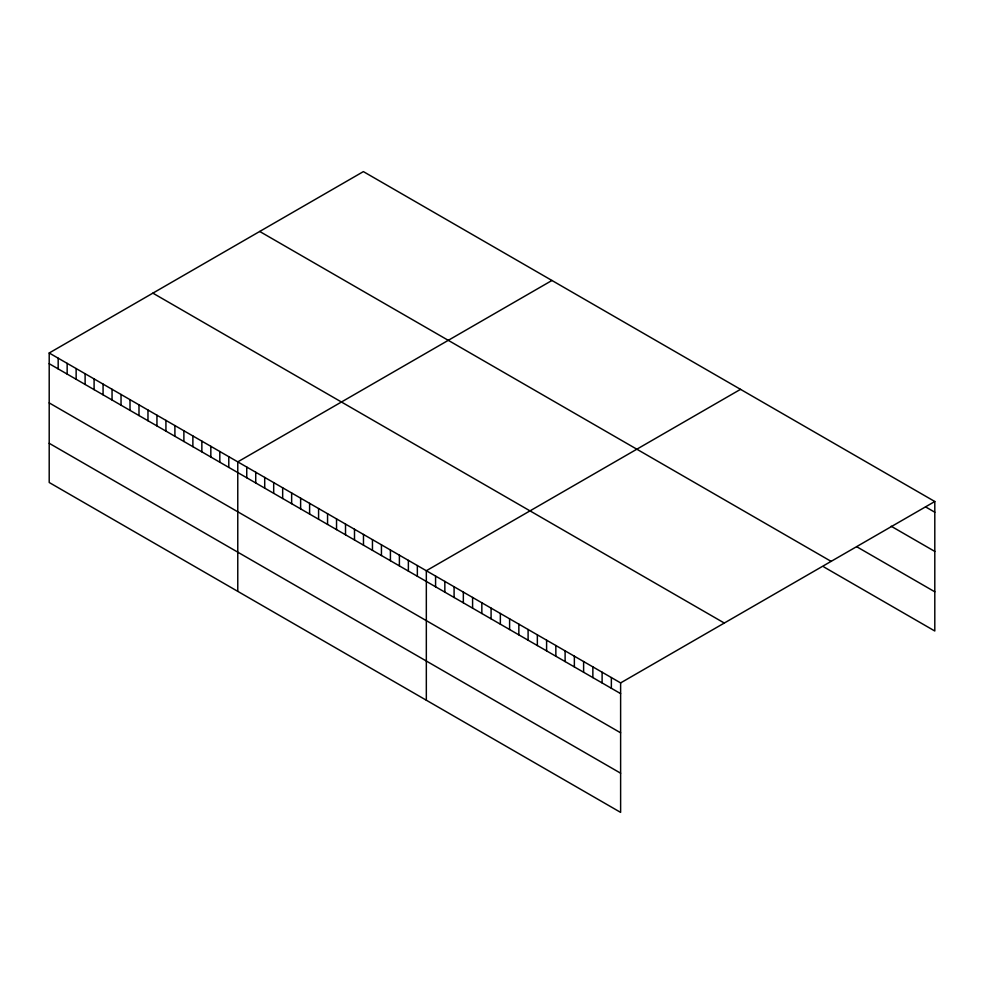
<?xml version="1.0" encoding="UTF-8"?>
<svg xmlns="http://www.w3.org/2000/svg" width="984" height="984" viewBox="0 0 984 984"><rect width="100%" height="100%" fill="white"/><g stroke="black" fill="none" stroke-linecap="round" stroke-linejoin="round"><path stroke-width="1.48" d="M49.2 352.998L620.621 682.908L620.621 812.39L49.2 482.492L49.2 352.998L363.379 171.61L934.8 501.508L934.8 631.002L823.78 566.907M551.95 280.477L237.771 461.865L237.771 591.359M740.521 389.344L426.33 570.732L426.33 700.227M620.621 682.908L934.8 501.508M925.55 506.883L934.8 512.221M891.184 526.243L934.8 551.421M856.818 546.784L934.8 591.802M259.702 231.461L831.123 561.372M152.877 293.146L724.298 623.044M49.2 363.711L620.621 693.622M49.2 402.911L620.621 732.809M49.2 443.292L620.621 773.203M611.359 677.558L611.359 688.283M602.11 672.22L602.11 682.933M592.86 666.881L592.86 677.595M583.61 661.543L583.61 672.256M574.361 656.193L574.361 666.918M565.111 650.854L565.111 661.568M555.849 645.516L555.849 656.23M546.6 640.178L546.6 650.891M537.35 634.828L537.35 645.553M528.101 629.489L528.101 640.203M518.851 624.151L518.851 634.864M509.601 618.813L509.601 629.526M500.352 613.462L500.352 624.188M491.09 608.124L491.09 618.838M481.84 602.786L481.84 613.499M472.591 597.448L472.591 608.161M463.341 592.097L463.341 602.823M454.091 586.759L454.091 597.472M444.842 581.421L444.842 592.134M435.58 576.083L435.58 586.796M417.351 565.554L417.351 576.267M408.372 560.363L408.372 571.089M399.393 555.185L399.393 565.898M390.414 549.995L390.414 560.72M381.435 544.816L381.435 555.529M372.456 539.626L372.456 550.351M363.477 534.447L363.477 545.161M354.498 529.257L354.498 539.982M345.519 524.078L345.519 534.792M336.54 518.9L336.54 529.613M327.561 513.709L327.561 524.423M318.582 508.531L318.582 519.245M309.603 503.341L309.603 514.054M300.624 498.162L300.624 508.876M291.645 492.972L291.645 503.685M282.666 487.793L282.666 498.507M273.687 482.603L273.687 493.316M264.708 477.424L264.708 488.138M255.729 472.234L255.729 482.947M246.75 467.056L246.75 477.769M228.792 456.687L228.792 467.4M219.813 451.496L219.813 462.209M210.834 446.318L210.834 457.031M201.855 441.127L201.855 451.853M192.876 435.949L192.876 446.662M183.885 430.758L183.885 441.484M174.906 425.58L174.906 436.293M165.927 420.389L165.927 431.115M156.948 415.211L156.948 425.924M147.969 410.021L147.969 420.746M138.99 404.842L138.99 415.555M130.011 399.652L130.011 410.377M121.032 394.473L121.032 405.187M112.053 389.295L112.053 400.008M103.074 384.104L103.074 394.818M94.095 378.926L94.095 389.639M85.116 373.736L85.116 384.449M76.137 368.557L76.137 379.271M67.158 363.367L67.158 374.08M58.179 358.188L58.179 368.902"/></g></svg>
